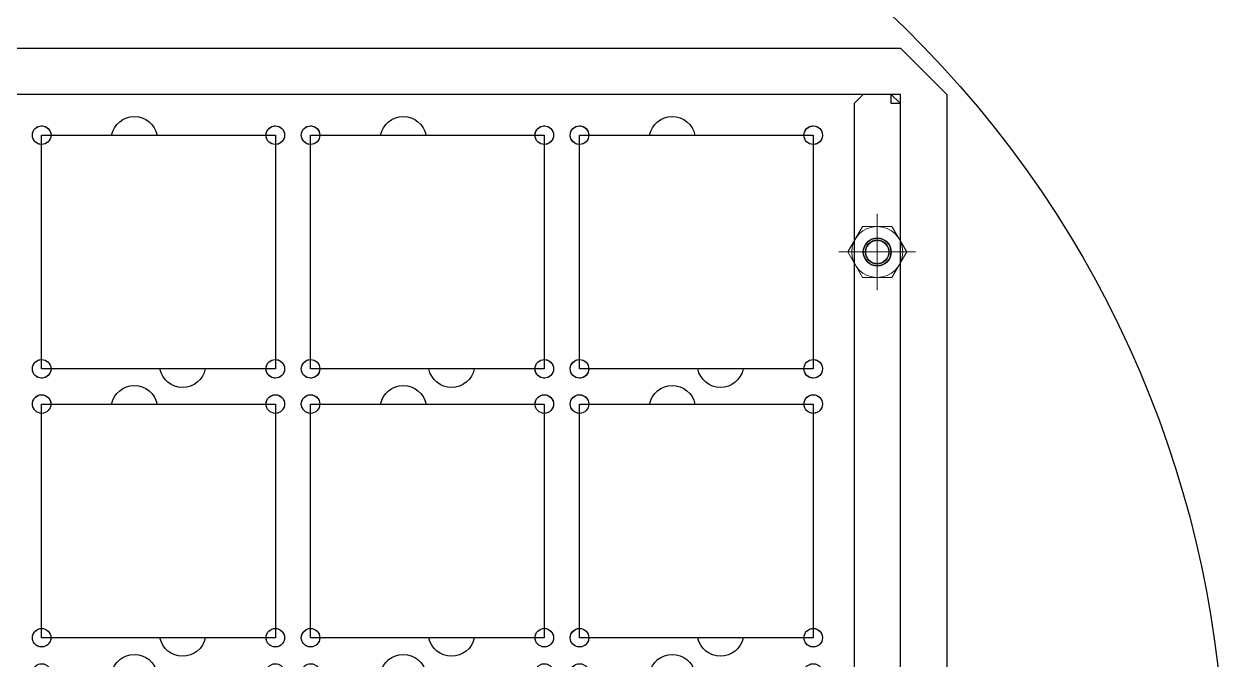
# Model space of a CAD drawing. Header units: millimetres. Extents: x -136 to 135, y -82 to 177.
# Drawn here: x -14.5 to 115, y 14 to 82.6 of the extents above; entities that cross this region are included whole.
import ezdxf

# ---------------------------------------------------------------- set-up
doc = ezdxf.new("R2010")
doc.units = ezdxf.units.MM
doc.linetypes.add('CENTER', pattern=[50.8, 31.75, -6.35, 6.35, -6.35])
doc.linetypes.add('HIDDEN', pattern=[9.525, 6.35, -3.175])
for name, color, linetype in [('Corner holes', 6, 'Continuous'), ('Glass holder', 1, 'Continuous'), ('Guide M3 Nuts', 7, 'Continuous'), ('Guide M3 Threaded Bars', 7, 'Continuous'), ('Guide rails', 3, 'Continuous'), ('Plate holder', 5, 'Continuous'), ('Square cut-outs', 7, 'Continuous')]:
    doc.layers.add(name, color=color, linetype=linetype)

msp = doc.modelspace()

# ---------------------------------------------------------------- linework, layer by layer
at = {"layer": 'Corner holes'}
for centre in [(-12.6, 70.6), (12.6, 70.6), (16.4, 70.6), (41.6, 70.6), (45.4, 70.6), (70.6, 70.6), (-12.6, 45.4), (12.6, 45.4), (16.4, 45.4), (41.6, 45.4), (45.4, 45.4), (70.6, 45.4), (-12.6, 41.6), (12.6, 41.6), (16.4, 41.6), (41.6, 41.6), (45.4, 41.6), (70.6, 41.6), (-12.6, 16.4), (12.6, 16.4), (16.4, 16.4), (41.6, 16.4), (45.4, 16.4), (70.6, 16.4)]:
    msp.add_circle(centre, 1, dxfattribs=at)
at = {"layer": 'Glass holder'}
for p, q in [((80, 80, 2), (80, 80)), ((85, 75, 2), (85, 75)), ((-11.6, 70.6, 2), (-11.6, 70.6)), ((-5.05, 70.6, 2), (-5.05, 70.6)), ((-0.15, 70.6), (-0.15, 70.6, 2)), ((11.6, 70.6, 2), (11.6, 70.6)), ((17.4, 70.6, 2), (17.4, 70.6)), ((23.95, 70.6, 2), (23.95, 70.6)), ((28.85, 70.6), (28.85, 70.6, 2)), ((40.6, 70.6, 2), (40.6, 70.6)), ((46.4, 70.6, 2), (46.4, 70.6)), ((52.95, 70.6, 2), (52.95, 70.6)), ((57.85, 70.6), (57.85, 70.6, 2)), ((69.6, 70.6, 2), (69.6, 70.6)), ((-12.6, 69.6, 2), (-12.6, 69.6)), ((12.6, 69.6, 2), (12.6, 69.6)), ((16.4, 69.6, 2), (16.4, 69.6)), ((41.6, 69.6, 2), (41.6, 69.6)), ((45.4, 69.6, 2), (45.4, 69.6)), ((70.6, 69.6, 2), (70.6, 69.6)), ((-12.6, 46.4, 2), (-12.6, 46.4)), ((-11.6, 45.4, 2), (-11.6, 45.4)), ((0.15, 45.4, 2), (0.15, 45.4)), ((5.05, 45.4, 2), (5.05, 45.4)), ((11.6, 45.4, 2), (11.6, 45.4)), ((12.6, 46.4, 2), (12.6, 46.4)), ((16.4, 46.4, 2), (16.4, 46.4)), ((17.4, 45.4, 2), (17.4, 45.4)), ((29.15, 45.4, 2), (29.15, 45.4)), ((34.05, 45.4, 2), (34.05, 45.4)), ((40.6, 45.4, 2), (40.6, 45.4)), ((41.6, 46.4, 2), (41.6, 46.4)), ((45.4, 46.4, 2), (45.4, 46.4)), ((46.4, 45.4, 2), (46.4, 45.4)), ((58.15, 45.4, 2), (58.15, 45.4)), ((63.05, 45.4, 2), (63.05, 45.4)), ((69.6, 45.4, 2), (69.6, 45.4)), ((70.6, 46.4, 2), (70.6, 46.4)), ((-11.6, 41.6, 2), (-11.6, 41.6)), ((-5.05, 41.6, 2), (-5.05, 41.6)), ((-0.15, 41.6), (-0.15, 41.6, 2)), ((11.6, 41.6, 2), (11.6, 41.6)), ((17.4, 41.6, 2), (17.4, 41.6)), ((23.95, 41.6, 2), (23.95, 41.6)), ((28.85, 41.6), (28.85, 41.6, 2)), ((40.6, 41.6, 2), (40.6, 41.6)), ((46.4, 41.6, 2), (46.4, 41.6)), ((52.95, 41.6, 2), (52.95, 41.6)), ((57.85, 41.6), (57.85, 41.6, 2)), ((69.6, 41.6, 2), (69.6, 41.6)), ((-12.6, 40.6, 2), (-12.6, 40.6)), ((12.6, 40.6, 2), (12.6, 40.6)), ((16.4, 40.6, 2), (16.4, 40.6)), ((41.6, 40.6, 2), (41.6, 40.6)), ((45.4, 40.6, 2), (45.4, 40.6)), ((70.6, 40.6, 2), (70.6, 40.6)), ((-12.6, 17.4, 2), (-12.6, 17.4)), ((12.6, 17.4, 2), (12.6, 17.4)), ((16.4, 17.4, 2), (16.4, 17.4)), ((41.6, 17.4, 2), (41.6, 17.4)), ((45.4, 17.4, 2), (45.4, 17.4)), ((70.6, 17.4, 2), (70.6, 17.4)), ((-11.6, 16.4, 2), (-11.6, 16.4)), ((0.15, 16.4, 2), (0.15, 16.4)), ((5.05, 16.4, 2), (5.05, 16.4)), ((11.6, 16.4, 2), (11.6, 16.4)), ((17.4, 16.4, 2), (17.4, 16.4)), ((29.15, 16.4, 2), (29.15, 16.4)), ((34.05, 16.4, 2), (34.05, 16.4)), ((40.6, 16.4, 2), (40.6, 16.4)), ((46.4, 16.4, 2), (46.4, 16.4)), ((58.15, 16.4, 2), (58.15, 16.4)), ((63.05, 16.4, 2), (63.05, 16.4)), ((69.6, 16.4, 2), (69.6, 16.4))]:
    msp.add_line(p, q, dxfattribs=at)
at = {"layer": 'Glass holder', "flags": 128}
for points in [[(-11.6, 70.6), (-5.05, 70.6, -0.816497), (-0.15, 70.6), (11.6, 70.6, -2.414214), (12.6, 69.6), (12.6, 46.4, -2.414214), (11.6, 45.4), (5.05, 45.4, -0.816497), (0.15, 45.4), (-11.6, 45.4, -2.414214), (-12.6, 46.4), (-12.6, 69.6, -2.414214), (-11.6, 70.6, 2.457587)], [(-11.6, 70.6), (-5.05, 70.6, -0.816497), (-0.15, 70.6), (11.6, 70.6, -2.414214), (12.6, 69.6), (12.6, 46.4, -2.414214), (11.6, 45.4), (5.05, 45.4, -0.816497), (0.15, 45.4), (-11.6, 45.4, -2.414214), (-12.6, 46.4), (-12.6, 69.6, -2.414214), (-11.6, 70.6, 2.457587)], [(-11.6, 70.6), (-5.05, 70.6, -0.816497), (-0.15, 70.6), (11.6, 70.6, -2.414214), (12.6, 69.6), (12.6, 46.4, -2.414214), (11.6, 45.4), (5.05, 45.4, -0.816497), (0.15, 45.4), (-11.6, 45.4, -2.414214), (-12.6, 46.4), (-12.6, 69.6, -2.414214), (-11.6, 70.6, 2.457587)], [(-11.6, 70.6), (-5.05, 70.6, -0.816497), (-0.15, 70.6), (11.6, 70.6, -2.414214), (12.6, 69.6), (12.6, 46.4, -2.414214), (11.6, 45.4), (5.05, 45.4, -0.816497), (0.15, 45.4), (-11.6, 45.4, -2.414214), (-12.6, 46.4), (-12.6, 69.6, -2.414214), (-11.6, 70.6, 2.457587)], [(17.4, 70.6), (23.95, 70.6, -0.816497), (28.85, 70.6), (40.6, 70.6, -2.414214), (41.6, 69.6), (41.6, 46.4, -2.414214), (40.6, 45.4), (34.05, 45.4, -0.816497), (29.15, 45.4), (17.4, 45.4, -2.414214), (16.4, 46.4), (16.4, 69.6, -2.414214), (17.4, 70.6, 2.457587)], [(17.4, 70.6), (23.95, 70.6, -0.816497), (28.85, 70.6), (40.6, 70.6, -2.414214), (41.6, 69.6), (41.6, 46.4, -2.414214), (40.6, 45.4), (34.05, 45.4, -0.816497), (29.15, 45.4), (17.4, 45.4, -2.414214), (16.4, 46.4), (16.4, 69.6, -2.414214), (17.4, 70.6, 2.457587)], [(17.4, 70.6), (23.95, 70.6, -0.816497), (28.85, 70.6), (40.6, 70.6, -2.414214), (41.6, 69.6), (41.6, 46.4, -2.414214), (40.6, 45.4), (34.05, 45.4, -0.816497), (29.15, 45.4), (17.4, 45.4, -2.414214), (16.4, 46.4), (16.4, 69.6, -2.414214), (17.4, 70.6, 2.457587)], [(17.4, 70.6), (23.95, 70.6, -0.816497), (28.85, 70.6), (40.6, 70.6, -2.414214), (41.6, 69.6), (41.6, 46.4, -2.414214), (40.6, 45.4), (34.05, 45.4, -0.816497), (29.15, 45.4), (17.4, 45.4, -2.414214), (16.4, 46.4), (16.4, 69.6, -2.414214), (17.4, 70.6, 2.457587)], [(46.4, 70.6), (52.95, 70.6, -0.816497), (57.85, 70.6), (69.6, 70.6, -2.414214), (70.6, 69.6), (70.6, 46.4, -2.414214), (69.6, 45.4), (63.05, 45.4, -0.816497), (58.15, 45.4), (46.4, 45.4, -2.414214), (45.4, 46.4), (45.4, 69.6, -2.414214), (46.4, 70.6, 2.457587)], [(46.4, 70.6), (52.95, 70.6, -0.816497), (57.85, 70.6), (69.6, 70.6, -2.414214), (70.6, 69.6), (70.6, 46.4, -2.414214), (69.6, 45.4), (63.05, 45.4, -0.816497), (58.15, 45.4), (46.4, 45.4, -2.414214), (45.4, 46.4), (45.4, 69.6, -2.414214), (46.4, 70.6, 2.457587)], [(46.4, 70.6), (52.95, 70.6, -0.816497), (57.85, 70.6), (69.6, 70.6, -2.414214), (70.6, 69.6), (70.6, 46.4, -2.414214), (69.6, 45.4), (63.05, 45.4, -0.816497), (58.15, 45.4), (46.4, 45.4, -2.414214), (45.4, 46.4), (45.4, 69.6, -2.414214), (46.4, 70.6, 2.457587)], [(46.4, 70.6), (52.95, 70.6, -0.816497), (57.85, 70.6), (69.6, 70.6, -2.414214), (70.6, 69.6), (70.6, 46.4, -2.414214), (69.6, 45.4), (63.05, 45.4, -0.816497), (58.15, 45.4), (46.4, 45.4, -2.414214), (45.4, 46.4), (45.4, 69.6, -2.414214), (46.4, 70.6, 2.457587)], [(-11.6, 41.6), (-5.05, 41.6, -0.816497), (-0.15, 41.6), (11.6, 41.6, -2.414214), (12.6, 40.6), (12.6, 17.4, -2.414214), (11.6, 16.4), (5.05, 16.4, -0.816497), (0.15, 16.4), (-11.6, 16.4, -2.414214), (-12.6, 17.4), (-12.6, 40.6, -2.414214), (-11.6, 41.6, 2.457587)], [(-11.6, 41.6), (-5.05, 41.6, -0.816497), (-0.15, 41.6), (11.6, 41.6, -2.414214), (12.6, 40.6), (12.6, 17.4, -2.414214), (11.6, 16.4), (5.05, 16.4, -0.816497), (0.15, 16.4), (-11.6, 16.4, -2.414214), (-12.6, 17.4), (-12.6, 40.6, -2.414214), (-11.6, 41.6, 2.457587)], [(-11.6, 41.6), (-5.05, 41.6, -0.816497), (-0.15, 41.6), (11.6, 41.6, -2.414214), (12.6, 40.6), (12.6, 17.4, -2.414214), (11.6, 16.4), (5.05, 16.4, -0.816497), (0.15, 16.4), (-11.6, 16.4, -2.414214), (-12.6, 17.4), (-12.6, 40.6, -2.414214), (-11.6, 41.6, 2.457587)], [(-11.6, 41.6), (-5.05, 41.6, -0.816497), (-0.15, 41.6), (11.6, 41.6, -2.414214), (12.6, 40.6), (12.6, 17.4, -2.414214), (11.6, 16.4), (5.05, 16.4, -0.816497), (0.15, 16.4), (-11.6, 16.4, -2.414214), (-12.6, 17.4), (-12.6, 40.6, -2.414214), (-11.6, 41.6, 2.457587)], [(17.4, 41.6), (23.95, 41.6, -0.816497), (28.85, 41.6), (40.6, 41.6, -2.414214), (41.6, 40.6), (41.6, 17.4, -2.414214), (40.6, 16.4), (34.05, 16.4, -0.816497), (29.15, 16.4), (17.4, 16.4, -2.414214), (16.4, 17.4), (16.4, 40.6, -2.414214), (17.4, 41.6, 2.457587)], [(17.4, 41.6), (23.95, 41.6, -0.816497), (28.85, 41.6), (40.6, 41.6, -2.414214), (41.6, 40.6), (41.6, 17.4, -2.414214), (40.6, 16.4), (34.05, 16.4, -0.816497), (29.15, 16.4), (17.4, 16.4, -2.414214), (16.4, 17.4), (16.4, 40.6, -2.414214), (17.4, 41.6, 2.457587)], [(17.4, 41.6), (23.95, 41.6, -0.816497), (28.85, 41.6), (40.6, 41.6, -2.414214), (41.6, 40.6), (41.6, 17.4, -2.414214), (40.6, 16.4), (34.05, 16.4, -0.816497), (29.15, 16.4), (17.4, 16.4, -2.414214), (16.4, 17.4), (16.4, 40.6, -2.414214), (17.4, 41.6, 2.457587)], [(17.4, 41.6), (23.95, 41.6, -0.816497), (28.85, 41.6), (40.6, 41.6, -2.414214), (41.6, 40.6), (41.6, 17.4, -2.414214), (40.6, 16.4), (34.05, 16.4, -0.816497), (29.15, 16.4), (17.4, 16.4, -2.414214), (16.4, 17.4), (16.4, 40.6, -2.414214), (17.4, 41.6, 2.457587)], [(46.4, 41.6), (52.95, 41.6, -0.816497), (57.85, 41.6), (69.6, 41.6, -2.414214), (70.6, 40.6), (70.6, 17.4, -2.414214), (69.6, 16.4), (63.05, 16.4, -0.816497), (58.15, 16.4), (46.4, 16.4, -2.414214), (45.4, 17.4), (45.4, 40.6, -2.414214), (46.4, 41.6, 2.457587)], [(46.4, 41.6), (52.95, 41.6, -0.816497), (57.85, 41.6), (69.6, 41.6, -2.414214), (70.6, 40.6), (70.6, 17.4, -2.414214), (69.6, 16.4), (63.05, 16.4, -0.816497), (58.15, 16.4), (46.4, 16.4, -2.414214), (45.4, 17.4), (45.4, 40.6, -2.414214), (46.4, 41.6, 2.457587)], [(46.4, 41.6), (52.95, 41.6, -0.816497), (57.85, 41.6), (69.6, 41.6, -2.414214), (70.6, 40.6), (70.6, 17.4, -2.414214), (69.6, 16.4), (63.05, 16.4, -0.816497), (58.15, 16.4), (46.4, 16.4, -2.414214), (45.4, 17.4), (45.4, 40.6, -2.414214), (46.4, 41.6, 2.457587)], [(46.4, 41.6), (52.95, 41.6, -0.816497), (57.85, 41.6), (69.6, 41.6, -2.414214), (70.6, 40.6), (70.6, 17.4, -2.414214), (69.6, 16.4), (63.05, 16.4, -0.816497), (58.15, 16.4), (46.4, 16.4, -2.414214), (45.4, 17.4), (45.4, 40.6, -2.414214), (46.4, 41.6, 2.457587)], [(-11.6, 12.6), (-5.05, 12.6, -0.816497), (-0.15, 12.6), (11.6, 12.6, -2.414214), (12.6, 11.6), (12.6, -11.6, -2.414214), (11.6, -12.6), (5.05, -12.6, -0.816497), (0.15, -12.6), (-11.6, -12.6, -2.414214), (-12.6, -11.6), (-12.6, 11.6, -2.414214), (-11.6, 12.6, 2.457587)], [(-11.6, 12.6), (-5.05, 12.6, -0.816497), (-0.15, 12.6), (11.6, 12.6, -2.414214), (12.6, 11.6), (12.6, -11.6, -2.414214), (11.6, -12.6), (5.05, -12.6, -0.816497), (0.15, -12.6), (-11.6, -12.6, -2.414214), (-12.6, -11.6), (-12.6, 11.6, -2.414214), (-11.6, 12.6, 2.457587)], [(-11.6, 12.6), (-5.05, 12.6, -0.816497), (-0.15, 12.6), (11.6, 12.6, -2.414214), (12.6, 11.6), (12.6, -11.6, -2.414214), (11.6, -12.6), (5.05, -12.6, -0.816497), (0.15, -12.6), (-11.6, -12.6, -2.414214), (-12.6, -11.6), (-12.6, 11.6, -2.414214), (-11.6, 12.6, 2.457587)], [(-11.6, 12.6), (-5.05, 12.6, -0.816497), (-0.15, 12.6), (11.6, 12.6, -2.414214), (12.6, 11.6), (12.6, -11.6, -2.414214), (11.6, -12.6), (5.05, -12.6, -0.816497), (0.15, -12.6), (-11.6, -12.6, -2.414214), (-12.6, -11.6), (-12.6, 11.6, -2.414214), (-11.6, 12.6, 2.457587)], [(17.4, 12.6), (23.95, 12.6, -0.816497), (28.85, 12.6), (40.6, 12.6, -2.414214), (41.6, 11.6), (41.6, -11.6, -2.414214), (40.6, -12.6), (34.05, -12.6, -0.816497), (29.15, -12.6), (17.4, -12.6, -2.414214), (16.4, -11.6), (16.4, 11.6, -2.414214), (17.4, 12.6, 2.457587)], [(17.4, 12.6), (23.95, 12.6, -0.816497), (28.85, 12.6), (40.6, 12.6, -2.414214), (41.6, 11.6), (41.6, -11.6, -2.414214), (40.6, -12.6), (34.05, -12.6, -0.816497), (29.15, -12.6), (17.4, -12.6, -2.414214), (16.4, -11.6), (16.4, 11.6, -2.414214), (17.4, 12.6, 2.457587)], [(17.4, 12.6), (23.95, 12.6, -0.816497), (28.85, 12.6), (40.6, 12.6, -2.414214), (41.6, 11.6), (41.6, -11.6, -2.414214), (40.6, -12.6), (34.05, -12.6, -0.816497), (29.15, -12.6), (17.4, -12.6, -2.414214), (16.4, -11.6), (16.4, 11.6, -2.414214), (17.4, 12.6, 2.457587)], [(17.4, 12.6), (23.95, 12.6, -0.816497), (28.85, 12.6), (40.6, 12.6, -2.414214), (41.6, 11.6), (41.6, -11.6, -2.414214), (40.6, -12.6), (34.05, -12.6, -0.816497), (29.15, -12.6), (17.4, -12.6, -2.414214), (16.4, -11.6), (16.4, 11.6, -2.414214), (17.4, 12.6, 2.457587)], [(46.4, 12.6), (52.95, 12.6, -0.816497), (57.85, 12.6), (69.6, 12.6, -2.414214), (70.6, 11.6), (70.6, -11.6, -2.414214), (69.6, -12.6), (63.05, -12.6, -0.816497), (58.15, -12.6), (46.4, -12.6, -2.414214), (45.4, -11.6), (45.4, 11.6, -2.414214), (46.4, 12.6, 2.457587)], [(46.4, 12.6), (52.95, 12.6, -0.816497), (57.85, 12.6), (69.6, 12.6, -2.414214), (70.6, 11.6), (70.6, -11.6, -2.414214), (69.6, -12.6), (63.05, -12.6, -0.816497), (58.15, -12.6), (46.4, -12.6, -2.414214), (45.4, -11.6), (45.4, 11.6, -2.414214), (46.4, 12.6, 2.457587)], [(46.4, 12.6), (52.95, 12.6, -0.816497), (57.85, 12.6), (69.6, 12.6, -2.414214), (70.6, 11.6), (70.6, -11.6, -2.414214), (69.6, -12.6), (63.05, -12.6, -0.816497), (58.15, -12.6), (46.4, -12.6, -2.414214), (45.4, -11.6), (45.4, 11.6, -2.414214), (46.4, 12.6, 2.457587)], [(46.4, 12.6), (52.95, 12.6, -0.816497), (57.85, 12.6), (69.6, 12.6, -2.414214), (70.6, 11.6), (70.6, -11.6, -2.414214), (69.6, -12.6), (63.05, -12.6, -0.816497), (58.15, -12.6), (46.4, -12.6, -2.414214), (45.4, -11.6), (45.4, 11.6, -2.414214), (46.4, 12.6, 2.457587)]]:
    msp.add_lwpolyline(points, format="xyb", dxfattribs=at)
at = {"layer": 'Glass holder'}
for points in [[(-80, 80, 0), (80, 80, 0), (85, 75, 0), (85, -75, 0), (80, -80, 0), (-80, -80, 0), (-85, -75, 0), (-85, 75, 0), (-80, 80, 0)], [(-80, 80, 2), (80, 80, 2), (85, 75, 2), (85, -75, 2), (80, -80, 2), (-80, -80, 2), (-85, -75, 2), (-85, 75, 2), (-80, 80, 2)]]:
    msp.add_polyline3d(points, dxfattribs=at)
for centre in [(77.5, 58), (77.5, 58, 2)]:
    msp.add_circle(centre, 1.5, dxfattribs=at)
at = {"layer": 'Guide M3 Nuts', "color": 2, "linetype": 'CENTER', "lineweight": 0}
for p, q in [((77.5, 53.87, -7), (77.5, 62.13, -7)), ((73.37, 58, -7), (81.63, 58, -7))]:
    msp.add_line(p, q, dxfattribs=at)
at = {"layer": 'Guide M3 Nuts', "color": 1, "linetype": 'Continuous', "lineweight": 0, "extrusion": (1, -6.12323e-17, -1.83697e-16)}
for p, q in [((77.5, 54.82, -10), (77.5, 61.18, -10)), ((77.5, 61.18, -10), (77.5, 61.18, -7.25)), ((77.5, 61.18, -7.25), (77.5, 60.75, -7)), ((77.5, 60.75, -7), (77.5, 55.25, -7)), ((77.5, 59.59, -10), (77.5, 59.59, -7.25)), ((77.5, 56.41, -10), (77.5, 56.41, -7.25)), ((77.5, 55.25, -7), (77.5, 54.82, -7.25)), ((77.5, 54.82, -7.25), (77.5, 54.82, -10))]:
    msp.add_line(p, q, dxfattribs=at)
at = {"layer": 'Guide M3 Nuts', "color": 1, "linetype": 'Continuous', "lineweight": 0}
for p, q in [((74.32, 58, -7), (75.91, 60.75, -7)), ((75.91, 60.75, -7), (79.09, 60.75, -7)), ((79.09, 60.75, -7), (80.68, 58, -7)), ((75.91, 55.25, -7), (74.32, 58, -7)), ((80.68, 58, -7), (79.09, 55.25, -7)), ((79.09, 55.25, -7), (75.91, 55.25, -7))]:
    msp.add_line(p, q, dxfattribs=at)
at = {"layer": 'Guide M3 Nuts', "color": 1, "linetype": 'Continuous', "lineweight": 0, "extrusion": (0, -1, -1.83697e-16)}
for p, q in [((74.32, 58, -10), (80.68, 58, -10)), ((74.75, 58, -7), (74.32, 58, -7.25)), ((74.32, 58, -7.25), (74.32, 58, -10)), ((80.25, 58, -7), (74.75, 58, -7)), ((75.91, 58, -10), (75.91, 58, -7.25)), ((79.09, 58, -10), (79.09, 58, -7.25)), ((80.68, 58, -7.25), (80.25, 58, -7)), ((80.68, 58, -10), (80.68, 58, -7.25))]:
    msp.add_line(p, q, dxfattribs=at)
at = {"layer": 'Guide M3 Nuts', "color": 2, "linetype": 'CENTER', "lineweight": 0, "extrusion": (1, -6.12323e-17, -1.83697e-16)}
msp.add_line((77.5, 58, -10.9), (77.5, 58, -6.1), dxfattribs=at)
at = {"layer": 'Guide M3 Nuts', "color": 2, "linetype": 'CENTER', "lineweight": 0, "extrusion": (0, -1, -1.83697e-16)}
msp.add_line((77.5, 58, -10.9), (77.5, 58, -6.1), dxfattribs=at)
at = {"layer": 'Guide M3 Nuts', "color": 1, "linetype": 'Continuous', "lineweight": 0}
for radius in [2.75, 1.25]:
    msp.add_circle((77.5, 58, -7), radius, dxfattribs=at)
at = {"layer": 'Guide M3 Nuts', "color": 1, "linetype": 'Continuous', "lineweight": 0, "extrusion": (1, 0, 0)}
for centre, radius, start, end in [((60.38, -8.41, 77.5), 1.41, 55.6158, 124.3842), ((58, -12.25, 77.5), 5.25, 72.412, 107.588), ((55.62, -8.41, 77.5), 1.41, 55.6158, 124.3842)]:
    msp.add_arc(centre, radius, start, end, dxfattribs=at)
at = {"layer": 'Guide M3 Nuts', "color": 1, "linetype": 'Continuous', "lineweight": 0}
msp.add_arc((77.5, 58, -7), 1.5, 70, 19.9992, dxfattribs=at)
at = {"layer": 'Guide M3 Nuts', "color": 1, "linetype": 'Continuous', "lineweight": 0, "extrusion": (0, -1, 0)}
for centre, radius, start, end in [((75.12, -8.41, -58), 1.41, 55.6158, 124.3842), ((77.5, -12.25, -58), 5.25, 72.412, 107.588), ((79.88, -8.41, -58), 1.41, 55.6158, 124.3842)]:
    msp.add_arc(centre, radius, start, end, dxfattribs=at)
at = {"layer": 'Guide M3 Threaded Bars', "color": 2, "linetype": 'CENTER', "lineweight": 0}
for p, q in [((77.5, 56.05, -20), (77.5, 59.95, -20)), ((75.55, 58, -20), (79.45, 58, -20))]:
    msp.add_line(p, q, dxfattribs=at)
at = {"layer": 'Guide M3 Threaded Bars', "color": 1, "linetype": 'Continuous', "lineweight": 0}
msp.add_circle((77.5, 58, -20), 1.5, dxfattribs=at)
at = {"layer": 'Guide M3 Threaded Bars', "color": 3, "linetype": 'HIDDEN', "lineweight": 0}
msp.add_arc((77.5, 58, -20), 1.23, 30, 0, dxfattribs=at)
at = {"layer": 'Guide rails'}
for p, q in [((75, 74, -50), (76, 75, -49)), ((75, 74, -45), (75, 74, -50)), ((76, 75, -45), (76, 75, -49))]:
    msp.add_line(p, q, dxfattribs=at)
at = {"layer": 'Guide rails', "extrusion": (0, 0, -1)}
for p, q in [((79, 74, -50), (79, 75, -49)), ((79, 75, -49), (79, 75, -45)), ((80, 74, -49), (79, 74, -50)), ((80, 74, -45), (80, 74, -49))]:
    msp.add_line(p, q, dxfattribs=at)
at = {"layer": 'Guide rails', "color": 2, "linetype": 'CENTER', "lineweight": 0}
for p, q in [((77.5, 59.95, -45), (77.5, 56.05, -45)), ((75.55, 58, -45), (79.45, 58, -45))]:
    msp.add_line(p, q, dxfattribs=at)
at = {"layer": 'Guide rails', "color": 1, "linetype": 'Continuous', "lineweight": 0, "extrusion": (-1, 1.83697e-16, -1.83697e-16)}
for p, q in [((77.5, 59.5, -48), (77.5, 56.5, -48)), ((77.5, 59.5, -45), (77.5, 59.5, -48)), ((77.5, 59.3, -45), (77.5, 59.3, -49.3)), ((77.5, 59.3, -49.3), (77.5, 58, -50.05)), ((77.5, 56.7, -49.3), (77.5, 58, -50.05)), ((77.5, 56.7, -45), (77.5, 56.7, -49.3)), ((77.5, 56.5, -45), (77.5, 56.5, -48))]:
    msp.add_line(p, q, dxfattribs=at)
at = {"layer": 'Guide rails', "color": 1, "linetype": 'Continuous', "lineweight": 0, "extrusion": (1, -6.12323e-17, -1.83697e-16)}
for p, q in [((77.5, 59.5, -20.27), (77.5, 59.5, -39.73)), ((77.5, 59.5, -39.73), (77.5, 59.23, -40)), ((77.5, 59.5, -30), (77.5, 56.5, -30)), ((77.5, 59.5, -39.73), (77.5, 58.45, -39.73)), ((77.5, 59.5, -20.27), (77.5, 59.23, -20)), ((77.5, 59.5, -20.27), (77.5, 58.45, -20.27)), ((77.5, 56.5, -30), (77.5, 59.5, -30)), ((77.5, 59.23, -40), (77.5, 56.77, -40)), ((77.5, 59.23, -20), (77.5, 56.77, -20)), ((77.5, 56.5, -39.73), (77.5, 57.55, -39.73)), ((77.5, 56.5, -20.27), (77.5, 57.55, -20.27)), ((77.5, 56.77, -40), (77.5, 56.5, -39.73)), ((77.5, 56.77, -20), (77.5, 56.5, -20.27)), ((77.5, 56.5, -39.73), (77.5, 56.5, -20.27))]:
    msp.add_line(p, q, dxfattribs=at)
at = {"layer": 'Guide rails', "color": 3, "linetype": 'HIDDEN', "lineweight": 0, "extrusion": (1, -6.12323e-17, -1.83697e-16)}
for p, q in [((77.5, 59.23, -30), (77.5, 59.5, -29.53)), ((77.5, 59.23, -30), (77.5, 59.5, -30.47)), ((77.5, 59.23, -40), (77.5, 59.23, -30)), ((77.5, 59.23, -30), (77.5, 59.23, -20)), ((77.5, 56.77, -40), (77.5, 56.77, -30)), ((77.5, 56.77, -30), (77.5, 56.5, -29.53)), ((77.5, 56.77, -30), (77.5, 56.77, -20)), ((77.5, 56.77, -30), (77.5, 56.5, -30.47))]:
    msp.add_line(p, q, dxfattribs=at)
at = {"layer": 'Guide rails', "color": 1, "linetype": 'Continuous', "lineweight": 0, "extrusion": (0, -1, -1.83697e-16)}
for p, q in [((76.27, 58, -40), (76, 58, -39.73)), ((76, 58, -39.73), (76, 58, -20.27)), ((79, 58, -30), (76, 58, -30)), ((76, 58, -39.73), (77.05, 58, -39.73)), ((76.27, 58, -20), (76, 58, -20.27)), ((76, 58, -20.27), (77.05, 58, -20.27)), ((76, 58, -30), (79, 58, -30)), ((78.73, 58, -40), (76.27, 58, -40)), ((78.73, 58, -20), (76.27, 58, -20)), ((79, 58, -39.73), (77.95, 58, -39.73)), ((79, 58, -20.27), (77.95, 58, -20.27)), ((79, 58, -39.73), (78.73, 58, -40)), ((79, 58, -20.27), (78.73, 58, -20)), ((79, 58, -20.27), (79, 58, -39.73))]:
    msp.add_line(p, q, dxfattribs=at)
at = {"layer": 'Guide rails', "color": 3, "linetype": 'HIDDEN', "lineweight": 0, "extrusion": (0, -1, -1.83697e-16)}
for p, q in [((76.27, 58, -30), (76, 58, -29.53)), ((76.27, 58, -30), (76, 58, -30.47)), ((76.27, 58, -40), (76.27, 58, -30)), ((76.27, 58, -30), (76.27, 58, -20)), ((78.73, 58, -40), (78.73, 58, -30)), ((78.73, 58, -30), (79, 58, -29.53)), ((78.73, 58, -30), (78.73, 58, -20)), ((78.73, 58, -30), (79, 58, -30.47))]:
    msp.add_line(p, q, dxfattribs=at)
at = {"layer": 'Guide rails', "color": 2, "linetype": 'CENTER', "lineweight": 0, "extrusion": (-1, 1.83697e-16, -1.83697e-16)}
msp.add_line((77.5, 58, -51.35), (77.5, 58, -43.7), dxfattribs=at)
at = {"layer": 'Guide rails', "color": 2, "linetype": 'CENTER', "lineweight": 0, "extrusion": (0, -1, -1.83697e-16)}
msp.add_line((77.5, 58, -40.9), (77.5, 58, -9.1), dxfattribs=at)
at = {"layer": 'Guide rails', "color": 2, "linetype": 'CENTER', "lineweight": 0, "extrusion": (1, -6.12323e-17, -1.83697e-16)}
msp.add_line((77.5, 58, -40.9), (77.5, 58, -9.1), dxfattribs=at)
at = {"layer": 'Guide rails', "flags": 128}
msp.add_lwpolyline([(-79, 75), (-80, 74), (-80, -79), (-79, -80), (79, -80), (80, -79), (80, 74), (79, 75), (76, 75), (75, 74), (75, -75), (-75, -75), (-75, 74), (-76, 75), (-79, 75)], dxfattribs=at)
msp.add_lwpolyline([(-79, 75), (-80, 74), (-80, -79), (-79, -80), (79, -80), (80, -79), (80, 74), (79, 75), (76, 75), (75, 74), (75, -75), (-75, -75), (-75, 74), (-76, 75), (-79, 75)], dxfattribs=at)
at = {"layer": 'Guide rails', "extrusion": (0, 0, -1)}
for centre in [(-77.5, 58, 45), (-77.5, 58, 48)]:
    msp.add_circle(centre, 1.5, dxfattribs=at)
at = {"layer": 'Guide rails', "color": 1, "linetype": 'Continuous', "lineweight": 0}
msp.add_circle((77.5, 58, -45), 1.3, dxfattribs=at)
msp.add_arc((77.5, 58, -45), 1.5, 340, 289.9992, dxfattribs=at)
at = {"layer": 'Plate holder'}
msp.add_line((80, 75, -95), (80, 75, -100), dxfattribs=at)
at = {"layer": 'Plate holder', "flags": 128}
msp.add_lwpolyline([(-80, -75), (-83.9, -78.65, -2.308232), (83.9, -78.65), (80, -75), (80, 75), (-80, 75), (-80, -75)], format="xyb", dxfattribs=at)
msp.add_lwpolyline([(-80, -75), (-83.9, -78.65, -2.308232), (83.9, -78.65), (80, -75), (80, 75), (-80, 75), (-80, -75)], format="xyb", dxfattribs=at)
at = {"layer": 'Square cut-outs', "flags": 128}
for points in [[(-12.6, 70.6), (12.6, 70.6), (12.6, 45.4), (-12.6, 45.4)], [(16.4, 70.6), (41.6, 70.6), (41.6, 45.4), (16.4, 45.4)], [(45.4, 70.6), (70.6, 70.6), (70.6, 45.4), (45.4, 45.4)], [(-12.6, 41.6), (12.6, 41.6), (12.6, 16.4), (-12.6, 16.4)], [(16.4, 41.6), (41.6, 41.6), (41.6, 16.4), (16.4, 16.4)], [(45.4, 41.6), (70.6, 41.6), (70.6, 16.4), (45.4, 16.4)]]:
    msp.add_lwpolyline(points, close=True, dxfattribs=at)

doc.saveas('drawing.dxf')
